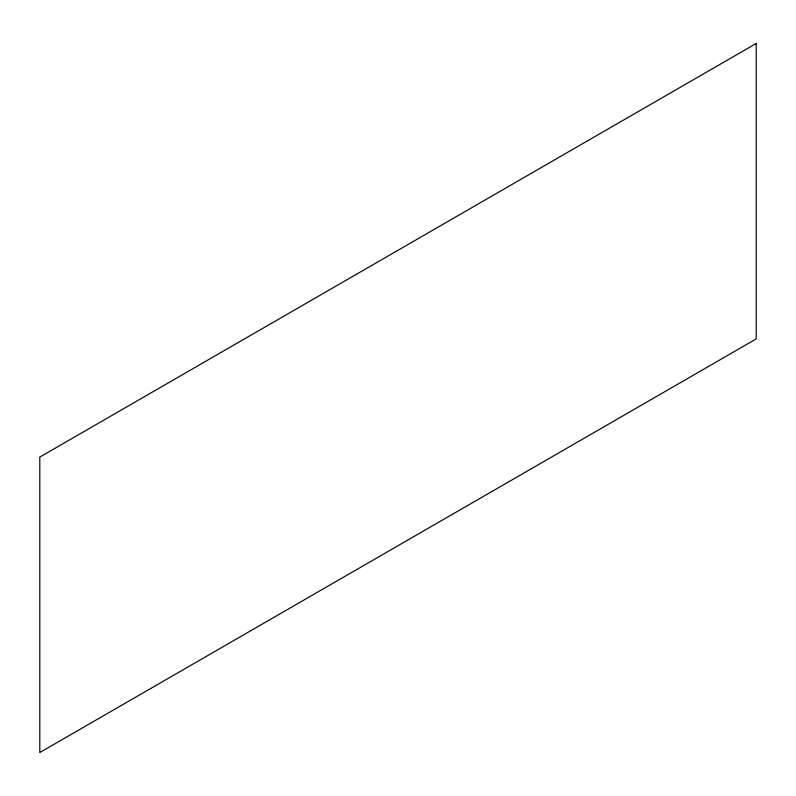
<?xml version="1.0" encoding="UTF-8"?>
<svg xmlns="http://www.w3.org/2000/svg" width="796" height="796" viewBox="0 0 796 796"><rect width="100%" height="100%" fill="white"/><g stroke="black" fill="none" stroke-linecap="round" stroke-linejoin="round"><path stroke-width="1.19" d="M756.2 43.472L39.8 457.083L39.8 752.528L756.2 338.917L756.2 43.472"/></g></svg>
